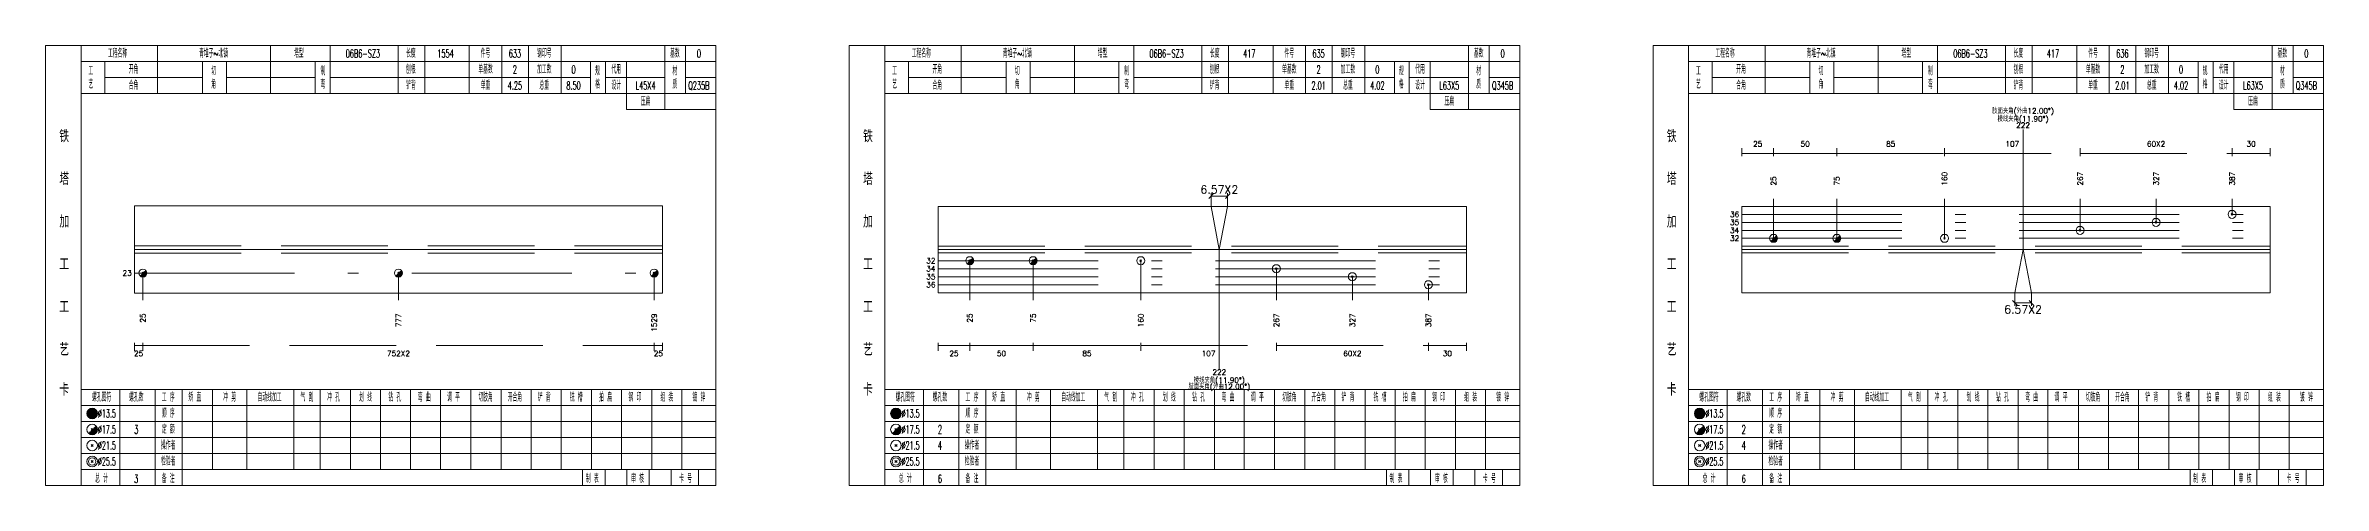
# Model space of a CAD drawing. Extents: x 0 to 30090, y 0 to 380.
# Drawn here: x 26523 to 27377, y 215 to 380 of the extents above; entities that cross this region are included whole.
import ezdxf
from ezdxf.enums import TextEntityAlignment as Align

# ---------------------------------------------------------------- set-up
doc = ezdxf.new("R2010")
doc.units = 0
doc.header["$LTSCALE"] = 20
doc.header["$MEASUREMENT"] = 0
for name, pattern in [('一点画线', [5.2, 3, -1, 0.2, -1]), ('制弯线', [5.9, 4, -0.5, 0.2, -0.5, 0.2, -0.5]), ('虚线', [2.75, 2, -0.75])]:
    doc.linetypes.add(name, pattern=pattern)
doc.layers.get('0').update_dxf_attribs({"linetype": 'CONTINUOUS', "lineweight": 25})
for name, color, linetype, lineweight in [('1', 7, 'CONTINUOUS', 25), ('4', 7, 'CONTINUOUS', 25), ('5', 7, 'CONTINUOUS', 25)]:
    doc.layers.add(name, color=color, linetype=linetype, lineweight=lineweight)
doc.styles.get("Standard").update_dxf_attribs({"font": 'simplex', "width": 0.7, "bigfont": 'gbhzfs.shx'})

# ---------------------------------------------------------------- blocks, each defined once
blk = doc.blocks.new('孔17.5')
at = {"layer": '5', "color": 7, "linetype": 'Continuous', "lineweight": 13}
for p, q in [((-0.2, -0.2), (0.2, 0.2)), ((-0.2, 0.2), (0.2, -0.2))]:
    blk.add_line(p, q, dxfattribs=at)
blk.add_circle((0, 0), 1, dxfattribs=at)
for radius in [0.9, 0.8, 0.7, 0.6, 0.5, 0.4, 0.3, 0.2, 0.1]:
    blk.add_arc((0, 0), radius, 225, 45, dxfattribs=at)
blk = doc.blocks.new('孔21.5')
at = {"layer": '5', "color": 7, "linetype": 'Continuous', "lineweight": 13}
for p, q in [((-0.2, -0.2), (0.2, 0.2)), ((-0.2, 0.2), (0.2, -0.2))]:
    blk.add_line(p, q, dxfattribs=at)
blk.add_circle((0, 0), 1, dxfattribs=at)

msp = doc.modelspace()

# ---------------------------------------------------------------- linework, layer by layer
at = {"color": 190, "linetype": '制弯线', "lineweight": 13}
for p, q in [((27264.76, 303.5), (27264.76, 348.5)), ((26963.36, 303.5), (26960.24, 319.69)), ((26963.36, 303.5), (26966.48, 319.69)), ((26963.36, 303.5), (26963.36, 258.5)), ((27264.76, 303.5), (27261.64, 287.31)), ((27264.76, 303.5), (27267.88, 287.31))]:
    msp.add_line(p, q, dxfattribs=at)
at = {"color": 8, "linetype": '虚线', "lineweight": 9}
for p, q in [((27159.3, 338.5), (27159.3, 341.5)), ((27159.3, 339.5), (27171.18, 339.5)), ((27171.18, 338.5), (27171.18, 341.5)), ((27171.18, 338.5), (27171.18, 341.5)), ((27171.18, 339.5), (27194.93, 339.5)), ((27194.93, 338.5), (27194.93, 341.5)), ((27194.93, 338.5), (27194.93, 341.5)), ((27194.93, 339.5), (27235.31, 339.5)), ((27235.31, 338.5), (27235.31, 341.5)), ((27235.31, 338.5), (27235.31, 341.5)), ((27235.31, 339.5), (27286.14, 339.5)), ((27286.14, 338.5), (27286.14, 341.5)), ((27286.14, 338.5), (27286.14, 341.5)), ((27286.14, 339.5), (27343.15, 339.5)), ((27343.15, 338.5), (27343.15, 341.5)), ((27343.15, 338.5), (27343.15, 341.5)), ((27343.15, 339.5), (27357.4, 339.5)), ((27357.4, 338.5), (27357.4, 341.5)), ((26556.5, 268.5), (26556.5, 265.5)), ((26556.5, 267.5), (26559.69, 267.5)), ((26559.69, 268.5), (26559.69, 265.5)), ((26559.69, 268.5), (26559.69, 265.5)), ((26559.69, 267.5), (26751.41, 267.5)), ((26751.41, 268.5), (26751.41, 265.5)), ((26751.41, 268.5), (26751.41, 265.5)), ((26751.41, 267.5), (26754.6, 267.5)), ((26754.6, 268.5), (26754.6, 265.5)), ((26857.9, 268.5), (26857.9, 265.5)), ((26857.9, 267.5), (26869.78, 267.5)), ((26869.78, 268.5), (26869.78, 265.5)), ((26869.78, 268.5), (26869.78, 265.5)), ((26869.78, 267.5), (26893.53, 267.5)), ((26893.53, 268.5), (26893.53, 265.5)), ((26893.53, 268.5), (26893.53, 265.5)), ((26893.53, 267.5), (26933.91, 267.5)), ((26933.91, 268.5), (26933.91, 265.5)), ((26933.91, 268.5), (26933.91, 265.5)), ((26933.91, 267.5), (26984.74, 267.5)), ((26984.74, 268.5), (26984.74, 265.5)), ((26984.74, 268.5), (26984.74, 265.5)), ((26984.74, 267.5), (27041.75, 267.5)), ((27041.75, 268.5), (27041.75, 265.5)), ((27041.75, 268.5), (27041.75, 265.5)), ((27041.75, 267.5), (27056, 267.5)), ((27056, 268.5), (27056, 265.5))]:
    msp.add_line(p, q, dxfattribs=at)
at = {"color": 7, "linetype": 'Continuous', "lineweight": 13}
for p, q in [((26960.24, 319.69), (26960.24, 324.69)), ((26966.48, 319.69), (26966.48, 324.69)), ((26961.09, 324.34), (26959.4, 322.64)), ((26960.24, 323.49), (26966.48, 323.49)), ((26967.33, 324.34), (26965.63, 322.64)), ((27171.18, 307.69), (27171.18, 322.5)), ((27194.93, 307.69), (27194.93, 322.5)), ((27235.31, 307.69), (27235.31, 322.5)), ((27286.14, 310.69), (27286.14, 322.5)), ((27314.64, 313.69), (27314.64, 322.5)), ((27343.15, 316.69), (27343.15, 322.5)), ((26869.78, 299.31), (26869.78, 284.5)), ((26893.53, 299.31), (26893.53, 284.5)), ((26933.91, 299.31), (26933.91, 284.5)), ((26559.69, 294.67), (26559.69, 284.5)), ((26655.55, 294.67), (26655.55, 284.5)), ((26751.41, 294.67), (26751.41, 284.5)), ((26984.74, 296.31), (26984.74, 284.5)), ((27013.24, 293.31), (27013.24, 284.5)), ((27041.75, 290.31), (27041.75, 284.5)), ((27262.49, 282.66), (27260.8, 284.36)), ((27261.64, 287.31), (27261.64, 282.31)), ((27261.64, 283.51), (27267.88, 283.51)), ((27268.73, 282.66), (27267.03, 284.36)), ((27267.88, 287.31), (27267.88, 282.31))]:
    msp.add_line(p, q, dxfattribs=at)
at = {"color": 7, "linetype": 'Continuous', "lineweight": 18}
for p, q in [((26556.5, 319.83), (26556.5, 287.17)), ((26556.5, 319.83), (26754.6, 319.83)), ((26754.6, 319.83), (26754.6, 287.17)), ((26857.9, 319.69), (26857.9, 287.31)), ((26857.9, 319.69), (27056, 319.69)), ((27056, 319.69), (27056, 287.31)), ((27159.3, 319.69), (27159.3, 287.31)), ((27159.3, 319.69), (27357.4, 319.69)), ((27357.4, 319.69), (27357.4, 287.31)), ((26556.5, 303.5), (26754.6, 303.5)), ((26857.9, 303.5), (27056, 303.5)), ((27159.3, 303.5), (27357.4, 303.5))]:
    msp.add_line(p, q, dxfattribs=at)
at = {"color": 3, "linetype": '一点画线', "lineweight": 13}
for p, q in [((27159.3, 316.69), (27357.4, 316.69)), ((27159.3, 313.69), (27357.4, 313.69)), ((27159.3, 310.69), (27357.4, 310.69)), ((27159.3, 307.69), (27357.4, 307.69)), ((26857.9, 299.31), (27056, 299.31)), ((26556.5, 294.67), (26754.6, 294.67)), ((26857.9, 296.31), (27056, 296.31)), ((26857.9, 293.31), (27056, 293.31)), ((26857.9, 290.31), (27056, 290.31))]:
    msp.add_line(p, q, dxfattribs=at)
at = {"color": 1, "linetype": '虚线', "lineweight": 18}
for p, q in [((26556.5, 304.83), (26754.6, 304.83)), ((26556.5, 302.17), (26754.6, 302.17)), ((26857.9, 304.69), (27056, 304.69)), ((26857.9, 302.31), (27056, 302.31)), ((27159.3, 304.69), (27357.4, 304.69)), ((27159.3, 302.31), (27357.4, 302.31))]:
    msp.add_line(p, q, dxfattribs=at)
at = {"layer": '1', "color": 7, "linetype": 'Continuous', "lineweight": 18}
for p, q in [((26556.5, 287.17), (26754.6, 287.17)), ((26857.9, 287.31), (27056, 287.31)), ((27159.3, 287.31), (27357.4, 287.31))]:
    msp.add_line(p, q, dxfattribs=at)
at = {"layer": '4', "color": 1, "linetype": 'Continuous', "lineweight": 18}
for p, q in [((26536.5, 215), (26536.5, 380)), ((26565.2, 362), (26565.2, 380)), ((26607.6, 362), (26607.6, 380)), ((26629.9, 362), (26629.9, 380)), ((26655.4, 362), (26655.4, 380)), ((26665.4, 362), (26665.4, 380)), ((26682.1, 362), (26682.1, 380)), ((26694.3, 362), (26694.3, 380)), ((26704.3, 362), (26704.3, 380)), ((26716.5, 362), (26716.5, 380)), ((26755.4, 356), (26755.4, 380)), ((26763.2, 362), (26763.2, 380)), ((26837.9, 215), (26837.9, 380)), ((26866.6, 362), (26866.6, 380)), ((26909, 362), (26909, 380)), ((26931.3, 362), (26931.3, 380)), ((26956.8, 362), (26956.8, 380)), ((26966.8, 362), (26966.8, 380)), ((26983.5, 362), (26983.5, 380)), ((26995.7, 362), (26995.7, 380)), ((27005.7, 362), (27005.7, 380)), ((27017.9, 362), (27017.9, 380)), ((27056.8, 356), (27056.8, 380)), ((27064.6, 362), (27064.6, 380)), ((27139.3, 215), (27139.3, 380)), ((27168, 362), (27168, 380)), ((27210.4, 362), (27210.4, 380)), ((27232.7, 362), (27232.7, 380)), ((27258.2, 362), (27258.2, 380)), ((27268.2, 362), (27268.2, 380)), ((27284.9, 362), (27284.9, 380)), ((27297.1, 362), (27297.1, 380)), ((27307.1, 362), (27307.1, 380)), ((27319.3, 362), (27319.3, 380)), ((27358.2, 356), (27358.2, 380)), ((27366, 362), (27366, 380)), ((26536.5, 374), (26774.6, 374)), ((26545.4, 362), (26545.4, 374)), ((26545.4, 368), (26582, 368)), ((26582, 362), (26582, 374)), ((26591, 362), (26591, 374)), ((26591, 368), (26624.3, 368)), ((26624.3, 362), (26624.3, 374)), ((26629.9, 368), (26727.6, 368)), ((26727.6, 362), (26727.6, 374)), ((26733.2, 362), (26733.2, 374)), ((26733.2, 368), (26755.4, 368)), ((26741, 356), (26741, 374)), ((26763.2, 368), (26774.6, 368)), ((26837.9, 374), (27076, 374)), ((26846.8, 362), (26846.8, 374)), ((26846.8, 368), (26883.4, 368)), ((26883.4, 362), (26883.4, 374)), ((26892.4, 362), (26892.4, 374)), ((26892.4, 368), (26925.7, 368)), ((26925.7, 362), (26925.7, 374)), ((26931.3, 368), (27029, 368)), ((27029, 362), (27029, 374)), ((27034.6, 362), (27034.6, 374)), ((27034.6, 368), (27056.8, 368)), ((27042.4, 356), (27042.4, 374)), ((27064.6, 368), (27076, 368)), ((27139.3, 374), (27377.4, 374)), ((27148.2, 362), (27148.2, 374)), ((27148.2, 368), (27184.8, 368)), ((27184.8, 362), (27184.8, 374)), ((27193.8, 362), (27193.8, 374)), ((27193.8, 368), (27227.1, 368)), ((27227.1, 362), (27227.1, 374)), ((27232.7, 368), (27330.4, 368)), ((27330.4, 362), (27330.4, 374)), ((27336, 362), (27336, 374)), ((27336, 368), (27358.2, 368)), ((27343.8, 356), (27343.8, 374)), ((27366, 368), (27377.4, 368)), ((26536.5, 362), (26774.6, 362)), ((26837.9, 362), (27076, 362)), ((27139.3, 362), (27377.4, 362)), ((26741, 356), (26774.6, 356)), ((27042.4, 356), (27076, 356)), ((27343.8, 356), (27377.4, 356)), ((26536.5, 251), (26774.6, 251)), ((26551, 215), (26551, 251)), ((26564.3, 215), (26564.3, 251)), ((26574.4, 215), (26574.4, 251)), ((26585.8, 221), (26585.8, 251)), ((26598.7, 221), (26598.7, 251)), ((26616.3, 221), (26616.3, 251)), ((26626.2, 221), (26626.2, 251)), ((26637.5, 221), (26637.5, 251)), ((26648.8, 221), (26648.8, 251)), ((26660.1, 221), (26660.1, 251)), ((26671.3, 221), (26671.3, 251)), ((26682.7, 221), (26682.7, 251)), ((26694, 221), (26694, 251)), ((26705.3, 221), (26705.3, 251)), ((26716.6, 221), (26716.6, 251)), ((26727.9, 221), (26727.9, 251)), ((26739.2, 221), (26739.2, 251)), ((26750.5, 221), (26750.5, 251)), ((26761.8, 221), (26761.8, 251)), ((26837.9, 251), (27076, 251)), ((26852.4, 215), (26852.4, 251)), ((26865.7, 215), (26865.7, 251)), ((26875.8, 215), (26875.8, 251)), ((26887.2, 221), (26887.2, 251)), ((26900.1, 221), (26900.1, 251)), ((26917.7, 221), (26917.7, 251)), ((26927.6, 221), (26927.6, 251)), ((26938.9, 221), (26938.9, 251)), ((26950.2, 221), (26950.2, 251)), ((26961.5, 221), (26961.5, 251)), ((26972.7, 221), (26972.7, 251)), ((26984.1, 221), (26984.1, 251)), ((26995.4, 221), (26995.4, 251)), ((27006.7, 221), (27006.7, 251)), ((27018, 221), (27018, 251)), ((27029.3, 221), (27029.3, 251)), ((27040.6, 221), (27040.6, 251)), ((27051.9, 221), (27051.9, 251)), ((27063.2, 221), (27063.2, 251)), ((27139.3, 251), (27377.4, 251)), ((27153.8, 215), (27153.8, 251)), ((27167.1, 215), (27167.1, 251)), ((27177.2, 215), (27177.2, 251)), ((27188.6, 221), (27188.6, 251)), ((27201.5, 221), (27201.5, 251)), ((27219.1, 221), (27219.1, 251)), ((27229, 221), (27229, 251)), ((27240.3, 221), (27240.3, 251)), ((27251.6, 221), (27251.6, 251)), ((27262.9, 221), (27262.9, 251)), ((27274.1, 221), (27274.1, 251)), ((27285.5, 221), (27285.5, 251)), ((27296.8, 221), (27296.8, 251)), ((27308.1, 221), (27308.1, 251)), ((27319.4, 221), (27319.4, 251)), ((27330.7, 221), (27330.7, 251)), ((27342, 221), (27342, 251)), ((27353.3, 221), (27353.3, 251)), ((27364.6, 221), (27364.6, 251)), ((26536.5, 245), (26774.6, 245)), ((26837.9, 245), (27076, 245)), ((27139.3, 245), (27377.4, 245)), ((26536.5, 239), (26774.6, 239)), ((26536.5, 233), (26774.6, 233)), ((26837.9, 239), (27076, 239)), ((26837.9, 233), (27076, 233)), ((27139.3, 239), (27377.4, 239)), ((27139.3, 233), (27377.4, 233)), ((26536.5, 227), (26774.6, 227)), ((26837.9, 227), (27076, 227)), ((27139.3, 227), (27377.4, 227)), ((26536.5, 221), (26774.6, 221)), ((26724.6, 215), (26724.6, 221)), ((26733, 215), (26733, 221)), ((26741.2, 215), (26741.2, 221)), ((26749.6, 215), (26749.6, 221)), ((26757.8, 215), (26757.8, 221)), ((26768.1, 215), (26768.1, 221)), ((26837.9, 221), (27076, 221)), ((27026, 215), (27026, 221)), ((27034.4, 215), (27034.4, 221)), ((27042.6, 215), (27042.6, 221)), ((27051, 215), (27051, 221)), ((27059.2, 215), (27059.2, 221)), ((27069.5, 215), (27069.5, 221)), ((27139.3, 221), (27377.4, 221)), ((27327.4, 215), (27327.4, 221)), ((27335.8, 215), (27335.8, 221)), ((27344, 215), (27344, 221)), ((27352.4, 215), (27352.4, 221)), ((27360.6, 215), (27360.6, 221)), ((27370.9, 215), (27370.9, 221))]:
    msp.add_line(p, q, dxfattribs=at)
at = {"layer": '4', "color": 7, "linetype": 'Continuous', "lineweight": 13}
for p, q in [((26540.5, 241.8), (26540.9, 242.2)), ((26540.9, 241.8), (26540.5, 242.2)), ((26841.9, 241.8), (26842.3, 242.2)), ((26842.3, 241.8), (26841.9, 242.2)), ((27143.3, 241.8), (27143.7, 242.2)), ((27143.7, 241.8), (27143.3, 242.2)), ((26540.3, 235.6), (26541.1, 236.4)), ((26540.3, 236.4), (26541.1, 235.6)), ((26841.7, 235.6), (26842.5, 236.4)), ((26841.7, 236.4), (26842.5, 235.6)), ((27143.1, 235.6), (27143.9, 236.4)), ((27143.1, 236.4), (27143.9, 235.6)), ((26540.3, 229.6), (26541.1, 230.4)), ((26540.3, 230.4), (26541.1, 229.6)), ((26540.3, 223.6), (26541.1, 224.4)), ((26540.3, 224.4), (26541.1, 223.6)), ((26841.7, 229.6), (26842.5, 230.4)), ((26841.7, 230.4), (26842.5, 229.6)), ((26841.7, 223.6), (26842.5, 224.4)), ((26841.7, 224.4), (26842.5, 223.6)), ((27143.1, 229.6), (27143.9, 230.4)), ((27143.1, 230.4), (27143.9, 229.6)), ((27143.1, 223.6), (27143.9, 224.4)), ((27143.1, 224.4), (27143.9, 223.6))]:
    msp.add_line(p, q, dxfattribs=at)
at = {"layer": '4', "color": 1, "linetype": 'Continuous', "lineweight": 18}
for points in [[(26523.2, 380), (26523.2, 215), (26774.6, 215), (26774.6, 380)], [(26824.6, 380), (26824.6, 215), (27076, 215), (27076, 380)], [(27126, 380), (27126, 215), (27377.4, 215), (27377.4, 380)]]:
    msp.add_lwpolyline(points, close=True, dxfattribs=at)
at = {"layer": '4', "color": 7, "linetype": 'Continuous', "lineweight": 13}
for centre, radius in [((26540.7, 242), 2), ((26540.7, 242), 1.8), ((26540.7, 242), 1.6), ((26540.7, 242), 1.4), ((26540.7, 242), 1.2), ((26540.7, 242), 1), ((26540.7, 242), 0.8), ((26540.7, 242), 0.6), ((26540.7, 242), 0.4), ((26540.7, 242), 0.2), ((26842.1, 242), 2), ((26842.1, 242), 1.8), ((26842.1, 242), 1.6), ((26842.1, 242), 1.4), ((26842.1, 242), 1.2), ((26842.1, 242), 1), ((26842.1, 242), 0.8), ((26842.1, 242), 0.6), ((26842.1, 242), 0.4), ((26842.1, 242), 0.2), ((27143.5, 242), 2), ((27143.5, 242), 1.8), ((27143.5, 242), 1.6), ((27143.5, 242), 1.4), ((27143.5, 242), 1.2), ((27143.5, 242), 1), ((27143.5, 242), 0.8), ((27143.5, 242), 0.6), ((27143.5, 242), 0.4), ((27143.5, 242), 0.2), ((26540.7, 236), 2), ((26540.7, 230), 2), ((26842.1, 236), 2), ((26842.1, 230), 2), ((27143.5, 236), 2), ((27143.5, 230), 2), ((26540.7, 224), 2), ((26540.7, 224), 1.4), ((26842.1, 224), 2), ((26842.1, 224), 1.4), ((27143.5, 224), 2), ((27143.5, 224), 1.4)]:
    msp.add_circle(centre, radius, dxfattribs=at)
for centre, radius in [((26540.7, 236), 1.8), ((26540.7, 236), 1.6), ((26540.7, 236), 1.4), ((26540.7, 236), 1.2), ((26540.7, 236), 1), ((26540.7, 236), 0.8), ((26540.7, 236), 0.6), ((26540.7, 236), 0.4), ((26540.7, 236), 0.2), ((26842.1, 236), 1.8), ((26842.1, 236), 1.6), ((26842.1, 236), 1.4), ((26842.1, 236), 1.2), ((26842.1, 236), 1), ((26842.1, 236), 0.8), ((26842.1, 236), 0.6), ((26842.1, 236), 0.4), ((26842.1, 236), 0.2), ((27143.5, 236), 1.8), ((27143.5, 236), 1.6), ((27143.5, 236), 1.4), ((27143.5, 236), 1.2), ((27143.5, 236), 1), ((27143.5, 236), 0.8), ((27143.5, 236), 0.6), ((27143.5, 236), 0.4), ((27143.5, 236), 0.2)]:
    msp.add_arc(centre, radius, 225, 45, dxfattribs=at)

# ---------------------------------------------------------------- block references
at = {"color": 7, "linetype": 'Continuous', "lineweight": 13, "xscale": 1.5, "yscale": 1.5, "zscale": 1.5}
for name, p in [('孔21.5', (27343.15, 316.69)), ('孔17.5', (27171.18, 307.69)), ('孔17.5', (27194.93, 307.69)), ('孔21.5', (27235.31, 307.69)), ('孔21.5', (27286.14, 310.69)), ('孔21.5', (27314.64, 313.69))]:
    msp.add_blockref(name, p, dxfattribs=at)
at = {"layer": '1', "color": 7, "linetype": 'Continuous', "lineweight": 13, "xscale": 1.5, "yscale": 1.5, "zscale": 1.5}
for name, p in [('孔17.5', (26869.78, 299.31)), ('孔17.5', (26893.53, 299.31)), ('孔21.5', (26933.91, 299.31)), ('孔17.5', (26559.69, 294.67)), ('孔17.5', (26655.55, 294.67)), ('孔17.5', (26751.41, 294.67)), ('孔21.5', (26984.74, 296.31)), ('孔21.5', (27013.24, 293.31)), ('孔21.5', (27041.75, 290.31))]:
    msp.add_blockref(name, p, dxfattribs=at)

# ---------------------------------------------------------------- texts
at = {"color": 7, "linetype": 'Continuous', "lineweight": 13}
for s, p in [('肢面夹角(外曲12.00%%d)', (27264.76, 356.5)), ('222', (26963.36, 258.5))]:
    msp.add_text(s, height=2, dxfattribs=at).set_placement(p, align=Align.TOP_CENTER)
for s, height, p in [('棱线夹角(11.90%%d)', 2, (27264.76, 352.5)), ('6.57X2', 3, (26963.36, 325.99)), ('6.57X2', 3, (27264.76, 281.01)), ('棱线夹角(11.90%%d)', 2, (26963.36, 254.5))]:
    msp.add_text(s, height=height, dxfattribs=at).set_placement(p, align=Align.MIDDLE_CENTER)
for s, p in [('222', (27264.76, 348.5)), ('肢面夹角(外曲12.00%%d)', (26963.36, 250.5))]:
    msp.add_text(s, height=2, dxfattribs=at).set_placement(p, align=Align.BOTTOM_CENTER)
at = {"color": 8, "linetype": 'Continuous', "lineweight": 9}
for s, p in [('25', (27165.24, 341.5)), ('50', (27183.05, 341.5)), ('85', (27215.12, 341.5)), ('107', (27260.73, 341.5)), ('60X2', (27314.64, 341.5)), ('30', (27350.27, 341.5))]:
    msp.add_text(s, height=2, dxfattribs=at).set_placement(p, align=Align.BOTTOM_CENTER)
at = {"color": 7, "linetype": 'Continuous', "lineweight": 13}
for s, p in [('25', (27171.18, 327.5)), ('75', (27194.93, 327.5)), ('160', (27235.31, 327.5)), ('267', (27286.14, 327.5)), ('327', (27314.64, 327.5)), ('387', (27343.15, 327.5))]:
    msp.add_text(s, height=2, rotation=90, dxfattribs=at).set_placement(p, align=Align.MIDDLE_LEFT)
for s, p in [('36', (27158.3, 316.69)), ('35', (27158.3, 313.69)), ('34', (27158.3, 310.69)), ('32', (27158.3, 307.69)), ('32', (26856.9, 299.31)), ('23', (26555.5, 294.67)), ('34', (26856.9, 296.31)), ('35', (26856.9, 293.31)), ('36', (26856.9, 290.31))]:
    msp.add_text(s, height=2, dxfattribs=at).set_placement(p, align=Align.MIDDLE_RIGHT)
at = {"color": 8, "linetype": 'Continuous', "lineweight": 9}
for s, p in [('25', (26558.09, 265.5)), ('752X2', (26655.55, 265.5)), ('25', (26753.01, 265.5)), ('25', (26863.84, 265.5)), ('50', (26881.65, 265.5)), ('85', (26913.72, 265.5)), ('107', (26959.33, 265.5)), ('60X2', (27013.24, 265.5)), ('30', (27048.87, 265.5))]:
    msp.add_text(s, height=2, dxfattribs=at).set_placement(p, align=Align.TOP_CENTER)
at = {"layer": '1', "color": 7, "linetype": 'Continuous', "lineweight": 13}
for s, p in [('25', (26559.69, 279.5)), ('777', (26655.55, 279.5)), ('1529', (26751.41, 279.5)), ('25', (26869.78, 279.5)), ('75', (26893.53, 279.5)), ('160', (26933.91, 279.5)), ('267', (26984.74, 279.5)), ('327', (27013.24, 279.5)), ('387', (27041.75, 279.5))]:
    msp.add_text(s, height=2, rotation=90, dxfattribs=at).set_placement(p, align=Align.MIDDLE_RIGHT)
at = {"layer": '4', "color": 1, "linetype": 'Continuous', "lineweight": 13}
for s, height, width, p in [('工程名称', 3, 0.6, (26550.2, 377)), ('青堆子~北镇', 3, 0.6, (26586.2, 377)), ('塔型', 3, 0.6, (26618.2, 377)), ('06B6-SZ3', 3, 0.6, (26642.2, 377)), ('长度', 3, 0.6, (26660.2, 377)), ('1554', 3, 0.6, (26673.2, 377)), ('件号', 3, 0.6, (26688.2, 377)), ('633', 3, 0.6, (26699.2, 377)), ('钢印号', 3, 0.6, (26710.2, 377)), ('基数', 3, 0.6, (26759.2, 377)), ('0', 3, 0.6, (26768.2, 377)), ('工程名称', 3, 0.6, (26851.6, 377)), ('青堆子~北镇', 3, 0.6, (26887.6, 377)), ('塔型', 3, 0.6, (26919.6, 377)), ('06B6-SZ3', 3, 0.6, (26943.6, 377)), ('长度', 3, 0.6, (26961.6, 377)), ('417', 3, 0.6, (26974.6, 377)), ('件号', 3, 0.6, (26989.6, 377)), ('635', 3, 0.6, (27000.6, 377)), ('钢印号', 3, 0.6, (27011.6, 377)), ('基数', 3, 0.6, (27060.6, 377)), ('0', 3, 0.6, (27069.6, 377)), ('工程名称', 3, 0.6, (27153, 377)), ('青堆子~北镇', 3, 0.6, (27189, 377)), ('塔型', 3, 0.6, (27221, 377)), ('06B6-SZ3', 3, 0.6, (27245, 377)), ('长度', 3, 0.6, (27263, 377)), ('417', 3, 0.6, (27276, 377)), ('件号', 3, 0.6, (27291, 377)), ('636', 3, 0.6, (27302, 377)), ('钢印号', 3, 0.6, (27313, 377)), ('基数', 3, 0.6, (27362, 377)), ('0', 3, 0.6, (27371, 377)), ('工', 3, 0.6, (26540.2, 370.4)), ('开角', 3, 0.6, (26556.2, 371)), ('切', 3, 0.6, (26586.2, 370.4)), ('制', 3, 0.6, (26627.2, 370.4)), ('刨根', 3, 0.6, (26660.2, 371)), ('单基数', 3, 0.6, (26688.2, 371)), ('2', 3, 0.6, (26699.2, 371)), ('加工数', 3, 0.6, (26710.2, 371)), ('0', 3, 0.6, (26721.2, 371)), ('规', 3, 0.6, (26730.2, 370.4)), ('代用', 3, 0.6, (26737.2, 371)), ('材', 3, 0.6, (26759.2, 370.4)), ('工', 3, 0.6, (26841.6, 370.4)), ('开角', 3, 0.6, (26857.6, 371)), ('切', 3, 0.6, (26887.6, 370.4)), ('制', 3, 0.6, (26928.6, 370.4)), ('刨根', 3, 0.6, (26961.6, 371)), ('单基数', 3, 0.6, (26989.6, 371)), ('2', 3, 0.6, (27000.6, 371)), ('加工数', 3, 0.6, (27011.6, 371)), ('0', 3, 0.6, (27022.6, 371)), ('规', 3, 0.6, (27031.6, 370.4)), ('代用', 3, 0.6, (27038.6, 371)), ('材', 3, 0.6, (27060.6, 370.4)), ('工', 3, 0.6, (27143, 370.4)), ('开角', 3, 0.6, (27159, 371)), ('切', 3, 0.6, (27189, 370.4)), ('制', 3, 0.6, (27230, 370.4)), ('刨根', 3, 0.6, (27263, 371)), ('单基数', 3, 0.6, (27291, 371)), ('2', 3, 0.6, (27302, 371)), ('加工数', 3, 0.6, (27313, 371)), ('0', 3, 0.6, (27324, 371)), ('规', 3, 0.6, (27333, 370.4)), ('代用', 3, 0.6, (27340, 371)), ('材', 3, 0.6, (27362, 370.4)), ('艺', 3, 0.6, (26540.2, 365.4)), ('合角', 3, 0.6, (26556.2, 365)), ('角', 3, 0.6, (26586.2, 365.4)), ('弯', 3, 0.6, (26627.2, 365.4)), ('铲背', 3, 0.6, (26660.2, 365)), ('单重', 3, 0.6, (26688.2, 365)), ('4.25', 3, 0.6, (26699.2, 365)), ('总重', 3, 0.6, (26710.2, 365)), ('8.50', 3, 0.6, (26721.2, 365)), ('格', 3, 0.6, (26730.2, 365.4)), ('设计', 3, 0.6, (26737.2, 365)), ('L45X4', 3, 0.6, (26748.2, 365)), ('压扁', 3, 0.6, (26748.2, 359)), ('质', 3, 0.6, (26759.2, 365.4)), ('Q235B', 3, 0.6, (26768.2, 365)), ('艺', 3, 0.6, (26841.6, 365.4)), ('合角', 3, 0.6, (26857.6, 365)), ('角', 3, 0.6, (26887.6, 365.4)), ('弯', 3, 0.6, (26928.6, 365.4)), ('铲背', 3, 0.6, (26961.6, 365)), ('单重', 3, 0.6, (26989.6, 365)), ('2.01', 3, 0.6, (27000.6, 365)), ('总重', 3, 0.6, (27011.6, 365)), ('4.02', 3, 0.6, (27022.6, 365)), ('格', 3, 0.6, (27031.6, 365.4)), ('设计', 3, 0.6, (27038.6, 365)), ('L63X5', 3, 0.6, (27049.6, 365)), ('压扁', 3, 0.6, (27049.6, 359)), ('质', 3, 0.6, (27060.6, 365.4)), ('Q345B', 3, 0.6, (27069.6, 365)), ('艺', 3, 0.6, (27143, 365.4)), ('合角', 3, 0.6, (27159, 365)), ('角', 3, 0.6, (27189, 365.4)), ('弯', 3, 0.6, (27230, 365.4)), ('铲背', 3, 0.6, (27263, 365)), ('单重', 3, 0.6, (27291, 365)), ('2.01', 3, 0.6, (27302, 365)), ('总重', 3, 0.6, (27313, 365)), ('4.02', 3, 0.6, (27324, 365)), ('格', 3, 0.6, (27333, 365.4)), ('设计', 3, 0.6, (27340, 365)), ('L63X5', 3, 0.6, (27351, 365)), ('压扁', 3, 0.6, (27351, 359)), ('质', 3, 0.6, (27362, 365.4)), ('Q345B', 3, 0.6, (27371, 365)), ('铁', 4.6, 0.8, (26530.2, 346)), ('铁', 4.6, 0.8, (26831.6, 346)), ('铁', 4.6, 0.8, (27133, 346)), ('塔', 4.6, 0.8, (26530.2, 330)), ('塔', 4.6, 0.8, (26831.6, 330)), ('塔', 4.6, 0.8, (27133, 330)), ('加', 4.6, 0.8, (26530.2, 314)), ('加', 4.6, 0.8, (26831.6, 314)), ('加', 4.6, 0.8, (27133, 314)), ('工', 4.6, 0.8, (26530.2, 298)), ('工', 4.6, 0.8, (26831.6, 298)), ('工', 4.6, 0.8, (27133, 298)), ('工', 4.6, 0.8, (26530.2, 282)), ('工', 4.6, 0.8, (26831.6, 282)), ('工', 4.6, 0.8, (27133, 282)), ('艺', 4.6, 0.8, (26530.2, 266)), ('艺', 4.6, 0.8, (26831.6, 266)), ('艺', 4.6, 0.8, (27133, 266)), ('卡', 4.6, 0.8, (26530.2, 251)), ('螺孔图符', 3, 0.6, (26544.2, 248)), ('螺孔数', 3, 0.6, (26557.2, 248)), ('工 序', 3, 0.6, (26569.2, 248)), ('矫 直', 3, 0.6, (26579.2, 248)), ('冲 剪', 3, 0.6, (26592.2, 248)), ('自动线加工', 3, 0.6, (26607.2, 248)), ('气 割', 3, 0.6, (26621.2, 248)), ('冲 孔', 3, 0.6, (26631.2, 248)), ('划 线', 3, 0.6, (26643.2, 248)), ('钻 孔', 3, 0.6, (26654.2, 248)), ('弯 曲', 3, 0.6, (26665.2, 248)), ('调 平', 3, 0.6, (26676.2, 248)), ('切肢角', 3, 0.6, (26688.2, 248)), ('开合角', 3, 0.6, (26699.2, 248)), ('铲 背', 3, 0.6, (26710.2, 248)), ('铣 槽', 3, 0.6, (26722.2, 248)), ('拍 扁', 3, 0.6, (26733.2, 248)), ('钢 印', 3, 0.6, (26744.2, 248)), ('组 装', 3, 0.6, (26756.2, 248)), ('镀 锌', 3, 0.6, (26768.2, 248)), ('卡', 4.6, 0.8, (26831.6, 251)), ('螺孔图符', 3, 0.6, (26845.6, 248)), ('螺孔数', 3, 0.6, (26858.6, 248)), ('工 序', 3, 0.6, (26870.6, 248)), ('矫 直', 3, 0.6, (26880.6, 248)), ('冲 剪', 3, 0.6, (26893.6, 248)), ('自动线加工', 3, 0.6, (26908.6, 248)), ('气 割', 3, 0.6, (26922.6, 248)), ('冲 孔', 3, 0.6, (26932.6, 248)), ('划 线', 3, 0.6, (26944.6, 248)), ('钻 孔', 3, 0.6, (26955.6, 248)), ('弯 曲', 3, 0.6, (26966.6, 248)), ('调 平', 3, 0.6, (26977.6, 248)), ('切肢角', 3, 0.6, (26989.6, 248)), ('开合角', 3, 0.6, (27000.6, 248)), ('铲 背', 3, 0.6, (27011.6, 248)), ('铣 槽', 3, 0.6, (27023.6, 248)), ('拍 扁', 3, 0.6, (27034.6, 248)), ('钢 印', 3, 0.6, (27045.6, 248)), ('组 装', 3, 0.6, (27057.6, 248)), ('镀 锌', 3, 0.6, (27069.6, 248)), ('卡', 4.6, 0.8, (27133, 251)), ('螺孔图符', 3, 0.6, (27147, 248)), ('螺孔数', 3, 0.6, (27160, 248)), ('工 序', 3, 0.6, (27172, 248)), ('矫 直', 3, 0.6, (27182, 248)), ('冲 剪', 3, 0.6, (27195, 248)), ('自动线加工', 3, 0.6, (27210, 248)), ('气 割', 3, 0.6, (27224, 248)), ('冲 孔', 3, 0.6, (27234, 248)), ('划 线', 3, 0.6, (27246, 248)), ('钻 孔', 3, 0.6, (27257, 248)), ('弯 曲', 3, 0.6, (27268, 248)), ('调 平', 3, 0.6, (27279, 248)), ('切肢角', 3, 0.6, (27291, 248)), ('开合角', 3, 0.6, (27302, 248)), ('铲 背', 3, 0.6, (27313, 248)), ('铣 槽', 3, 0.6, (27325, 248)), ('拍 扁', 3, 0.6, (27336, 248)), ('钢 印', 3, 0.6, (27347, 248)), ('组 装', 3, 0.6, (27359, 248)), ('镀 锌', 3, 0.6, (27371, 248)), ('%%C13.5', 3, 0.5, (26546.2, 242)), ('顺 序', 3, 0.6, (26569.2, 242)), ('%%C13.5', 3, 0.5, (26847.6, 242)), ('顺 序', 3, 0.6, (26870.6, 242)), ('%%C13.5', 3, 0.5, (27149, 242)), ('顺 序', 3, 0.6, (27172, 242)), ('%%C17.5', 3, 0.5, (26546.2, 236)), ('%%C21.5', 3, 0.5, (26546.2, 230)), ('3', 3.2, 0.6, (26557.2, 236)), ('操作者', 3, 0.6, (26569.2, 230)), ('定 额', 3, 0.6, (26569.2, 236)), ('%%C17.5', 3, 0.5, (26847.6, 236)), ('%%C21.5', 3, 0.5, (26847.6, 230)), ('2', 3.2, 0.6, (26858.6, 236)), ('4', 3.2, 0.6, (26858.6, 230)), ('操作者', 3, 0.6, (26870.6, 230)), ('定 额', 3, 0.6, (26870.6, 236)), ('%%C17.5', 3, 0.5, (27149, 236)), ('%%C21.5', 3, 0.5, (27149, 230)), ('2', 3.2, 0.6, (27160, 236)), ('4', 3.2, 0.6, (27160, 230)), ('操作者', 3, 0.6, (27172, 230)), ('定 额', 3, 0.6, (27172, 236)), ('%%C25.5', 3, 0.5, (26546.2, 224)), ('检验者', 3, 0.6, (26569.2, 224)), ('%%C25.5', 3, 0.5, (26847.6, 224)), ('检验者', 3, 0.6, (26870.6, 224)), ('%%C25.5', 3, 0.5, (27149, 224)), ('检验者', 3, 0.6, (27172, 224)), ('总 计', 3, 0.6, (26544.2, 217.5)), ('3', 3, 0.6, (26557.2, 217.5)), ('备 注', 3, 0.6, (26569.2, 217.5)), ('制 表', 3, 0.6, (26728.2, 217.5)), ('审 核', 3, 0.6, (26745.2, 217.5)), ('卡 号', 3, 0.6, (26763.2, 217.5)), ('总 计', 3, 0.6, (26845.6, 217.5)), ('6', 3, 0.6, (26858.6, 217.5)), ('备 注', 3, 0.6, (26870.6, 217.5)), ('制 表', 3, 0.6, (27029.6, 217.5)), ('审 核', 3, 0.6, (27046.6, 217.5)), ('卡 号', 3, 0.6, (27064.6, 217.5)), ('总 计', 3, 0.6, (27147, 217.5)), ('6', 3, 0.6, (27160, 217.5)), ('备 注', 3, 0.6, (27172, 217.5)), ('制 表', 3, 0.6, (27331, 217.5)), ('审 核', 3, 0.6, (27348, 217.5)), ('卡 号', 3, 0.6, (27366, 217.5))]:
    msp.add_text(s, height=height, dxfattribs=dict(at, width=width)).set_placement(p, align=Align.MIDDLE_CENTER)

doc.saveas('drawing.dxf')
